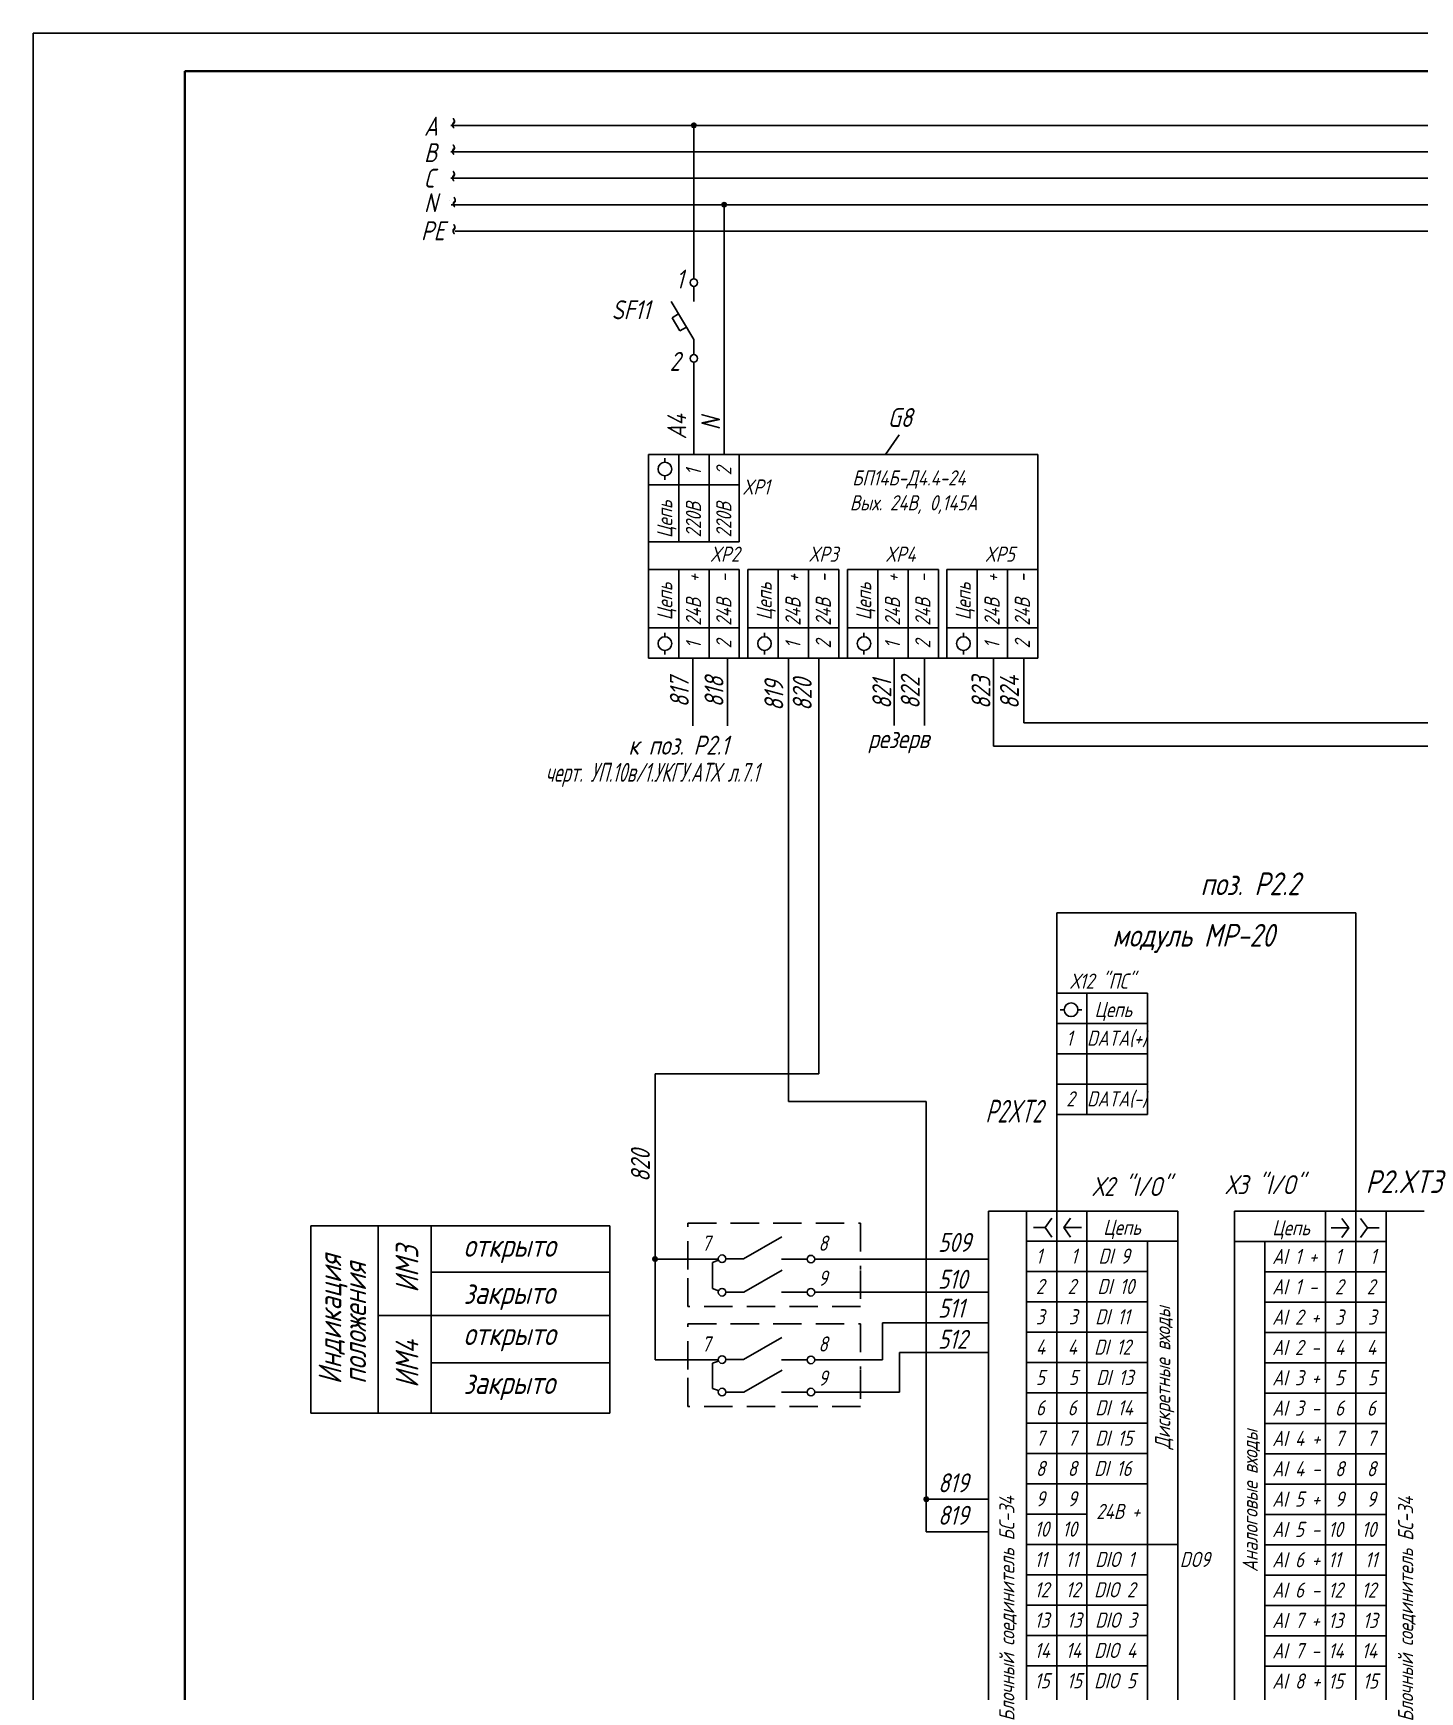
# Model space of a CAD drawing. Header units: millimetres. Extents: x 1215 to 4541, y 849 to 1549.
# Drawn here: x 3910.7 to 4093.6, y 1050.4 to 1269.1 of the extents above; entities that cross this region are included whole.
import ezdxf

# ---------------------------------------------------------------- set-up
doc = ezdxf.new("R2010")
doc.units = ezdxf.units.MM
doc.linetypes.add('HIDDEN', pattern=[0.375, 0.25, -0.125])
doc.layers.add('MAIN', color=7, linetype='Continuous', lineweight=50)
doc.layers.add('АСУТП', color=7, linetype='Continuous')
doc.styles.add('GOST тип А', font='GOST_A.TTF', dxfattribs={"oblique": 15})
doc.styles.add('ROMANC', font='GOST_A.TTF', dxfattribs={"oblique": 15, "height": 3})
doc.styles.get("Standard").update_dxf_attribs({"font": 'txt.shx'})
doc.styles.add('АСУТП', font='GOST_A.TTF', dxfattribs={"oblique": 15})

msp = doc.modelspace()

# ---------------------------------------------------------------- linework, layer by layer
at = {"linetype": 'Continuous'}
for p, q in [((3997.81, 1236.73), (3997.81, 1256.96)), ((4001.81, 1246.49), (4001.81, 1213.55)), ((3997.81, 1213.55), (3997.81, 1225.73))]:
    msp.add_line(p, q, dxfattribs=at)
at = {"lineweight": 30}
for p, q in [((3965.82, 1246.49), (3978.87, 1246.49)), ((3997.81, 1228.73), (3994.81, 1233.73)), ((3997.81, 1233.73), (3997.81, 1235.73)), ((3995.8, 1232.09), (3994.94, 1231.57)), ((3994.94, 1231.57), (3995.97, 1229.86)), ((3995.97, 1229.86), (3996.83, 1230.37)), ((3997.81, 1226.73), (3997.81, 1228.73)), ((3994, 1213.07), (3994, 1212.54)), ((3994, 1210.74), (3994, 1210.22)), ((3994, 1189.52), (3994, 1190.04)), ((4007.13, 1189.52), (4007.13, 1190.04)), ((4020.25, 1189.52), (4020.25, 1190.04)), ((4033.37, 1189.52), (4033.37, 1190.04)), ((3994, 1187.19), (3994, 1187.72)), ((4007.13, 1187.19), (4007.13, 1187.72)), ((4020.25, 1187.19), (4020.25, 1187.72)), ((4033.37, 1187.19), (4033.37, 1187.72))]:
    msp.add_line(p, q, dxfattribs=at)
at = {"linetype": 'Continuous', "lineweight": 30}
for p, q in [((3991.81, 1213.55), (3991.81, 1186.71)), ((4043.18, 1213.55), (3991.81, 1213.55)), ((4043.18, 1186.71), (4043.18, 1213.55)), ((3991.81, 1186.71), (4043.18, 1186.71))]:
    msp.add_line(p, q, dxfattribs=at)
at = {"lineweight": 30, "ltscale": 0.5}
for p, q in [((3991.81, 1213.55), (3991.81, 1202.05)), ((3995.81, 1213.55), (3995.81, 1202.05)), ((4003.81, 1213.55), (4003.81, 1202.05)), ((3991.81, 1209.55), (4003.81, 1209.55)), ((3991.81, 1202.05), (4003.81, 1202.05)), ((3991.81, 1186.71), (3991.81, 1198.38)), ((3991.81, 1198.38), (4003.81, 1198.38)), ((3995.81, 1186.71), (3995.81, 1198.38)), ((4003.81, 1186.71), (4003.81, 1198.38)), ((4004.93, 1186.71), (4004.93, 1198.38)), ((4004.93, 1198.38), (4016.93, 1198.38)), ((4008.93, 1186.71), (4008.93, 1198.38)), ((4016.93, 1186.71), (4016.93, 1198.38)), ((4018.06, 1186.71), (4018.06, 1198.38)), ((4018.06, 1198.38), (4030.06, 1198.38)), ((4022.06, 1186.71), (4022.06, 1198.38)), ((4030.06, 1186.71), (4030.06, 1198.38)), ((4031.18, 1186.71), (4031.18, 1198.38)), ((4031.18, 1198.38), (4043.18, 1198.38)), ((4035.18, 1186.71), (4035.18, 1198.38)), ((4043.18, 1186.71), (4043.18, 1198.38)), ((3991.81, 1190.71), (4003.81, 1190.71)), ((4004.93, 1190.71), (4016.93, 1190.71)), ((4018.06, 1190.71), (4030.06, 1190.71)), ((4031.18, 1190.71), (4043.18, 1190.71))]:
    msp.add_line(p, q, dxfattribs=at)
at = {"ltscale": 0.5}
for p, q in [((3999.81, 1213.55), (3999.81, 1202.05)), ((3999.81, 1186.71), (3999.81, 1198.38)), ((4012.93, 1186.71), (4012.93, 1198.38)), ((4026.06, 1186.71), (4026.06, 1198.38)), ((4039.18, 1186.71), (4039.18, 1198.38)), ((3997.69, 1186.71), (3997.69, 1177.76)), ((4002.24, 1186.71), (4002.24, 1177.76)), ((4010.28, 1186.71), (4010.28, 1180.93)), ((4014.28, 1186.71), (4014.28, 1183.16)), ((4024.25, 1186.71), (4024.25, 1177.81)), ((4028.25, 1186.71), (4028.25, 1177.8)), ((4037.33, 1186.71), (4037.33, 1178.19)), ((4041.33, 1186.71), (4041.33, 1178.33))]:
    msp.add_line(p, q, dxfattribs=at)
for p, q in [((3992.7, 1131.9), (3992.7, 1094.17)), ((3947.3, 1111.83), (3947.3, 1087.12)), ((3956.19, 1087.12), (3956.19, 1111.83)), ((3963.15, 1093.86), (3963.15, 1111.83)), ((3963.15, 1111.83), (3963.15, 1087.12)), ((3986.72, 1111.83), (3986.72, 1087.12)), ((4004.38, 1107.49), (4009.43, 1110.39)), ((4001.04, 1107.45), (3992.7, 1107.45)), ((4000.25, 1107), (4001.08, 1107.29)), ((4000.25, 1107), (4000.25, 1103.56)), ((4004.38, 1107.49), (4002.03, 1107.49)), ((4012.75, 1107.44), (4009.38, 1107.44)), ((4036.66, 1107.44), (4013.75, 1107.44)), ((4004.39, 1103.08), (4009.44, 1105.99)), ((4000.26, 1103.56), (4001.08, 1103.28)), ((4004.39, 1103.08), (4002.04, 1103.08)), ((4012.75, 1103.08), (4009.38, 1103.08)), ((4036.66, 1103.08), (4013.75, 1103.08)), ((4004.38, 1094.2), (4009.43, 1097.1)), ((4001.04, 1094.17), (3992.7, 1094.17)), ((4000.25, 1093.72), (4001.08, 1094)), ((4000.25, 1093.72), (4000.25, 1090.38)), ((4004.38, 1094.2), (4002.03, 1094.2)), ((4012.75, 1094.15), (4009.38, 1094.15)), ((4004.39, 1089.91), (4009.44, 1092.81)), ((4000.26, 1090.38), (4001.08, 1090.11)), ((4004.39, 1089.91), (4002.04, 1089.91)), ((4012.75, 1089.91), (4009.38, 1089.91))]:
    msp.add_line(p, q)
at = {"color": 7}
for p, q in [((3947.3, 1111.83), (3986.72, 1111.83)), ((3963.15, 1105.71), (3986.72, 1105.71)), ((3956.19, 1100), (3986.72, 1100)), ((3963.15, 1093.77), (3986.72, 1093.77)), ((3947.3, 1087.12), (3986.72, 1087.12))]:
    msp.add_line(p, q, dxfattribs=at)
at = {"linetype": 'HIDDEN', "ltscale": 15}
for p, q in [((3997.03, 1106.07), (3997.03, 1112.2)), ((3997.03, 1112.2), (4019.79, 1112.2)), ((4019.79, 1112.2), (4019.79, 1106.07)), ((3997.03, 1101.2), (3997.03, 1105.96)), ((4019.79, 1105.96), (4019.79, 1101.2)), ((4019.79, 1101.2), (3997.03, 1101.2)), ((3997.03, 1092.89), (3997.03, 1098.91)), ((3997.03, 1098.91), (4019.79, 1098.91)), ((4019.79, 1098.91), (4019.79, 1092.89)), ((3997.03, 1088.02), (3997.03, 1092.79)), ((4019.79, 1092.79), (4019.79, 1088.02)), ((4019.79, 1088.02), (3997.03, 1088.02))]:
    msp.add_line(p, q, dxfattribs=at)
for centre in [(3997.81, 1236.23), (3997.81, 1226.23), (4001.53, 1107.49), (4013.25, 1107.44), (4001.54, 1103.08), (4013.25, 1103.08), (4001.53, 1094.2), (4013.25, 1094.15), (4001.54, 1089.91), (4013.25, 1089.91)]:
    msp.add_circle(centre, 0.5)
at = {"linetype": 'Continuous', "lineweight": 30}
for centre in [(3994, 1211.64), (3994, 1188.62), (4007.13, 1188.62), (4020.25, 1188.62), (4033.37, 1188.62)]:
    msp.add_circle(centre, 0.9, dxfattribs=at)
at = {"lineweight": 50, "ltscale": 0.5}
for centre in [(3992.7, 1107.45), (4028.46, 1075.78)]:
    msp.add_circle(centre, 0.208, dxfattribs=at)
at = {"layer": 'MAIN', "color": 7, "linetype": 'Continuous', "lineweight": 30}
for p, q in [((3965.78, 1256.96), (4209.46, 1256.96)), ((3965.78, 1253.47), (4209.28, 1253.47)), ((3965.78, 1249.98), (4209.46, 1249.98)), ((3966.33, 1246.49), (4209.53, 1246.49)), ((3966.29, 1243), (4209.32, 1243))]:
    msp.add_line(p, q, dxfattribs=at)
at = {"layer": 'MAIN', "color": 7, "linetype": 'Continuous', "lineweight": -3}
for p, q in [((3965.78, 1256.96), (3965.78, 1256.96)), ((3965.78, 1253.47), (3965.78, 1253.47)), ((3965.97, 1253.89), (3965.97, 1253.89)), ((3965.78, 1249.98), (3965.78, 1249.98)), ((3965.97, 1250.41), (3965.97, 1250.41)), ((3965.63, 1247.03), (3965.63, 1247.03)), ((4024.87, 1216.15), (4023.08, 1213.54)), ((4014.28, 1183.16), (4014.28, 1153.51)), ((4010.28, 1180.93), (4010.28, 1153.51)), ((4041.33, 1179.39), (4041.33, 1179.39)), ((4041.33, 1178.33), (4041.33, 1178.19))]:
    msp.add_line(p, q, dxfattribs=at)
at = {"layer": 'АСУТП', "linetype": 'Continuous'}
for p, q in [((3910.68, 1269.12), (4540.68, 1269.12)), ((3910.68, 848.93), (3910.68, 1145.93))]:
    msp.add_line(p, q, dxfattribs=at)
at = {"layer": 'АСУТП', "color": 7, "lineweight": -3}
for p, q in [((3910.68, 1269.12), (4473.85, 1269.12)), ((3910.68, 1145.93), (3910.68, 1269.12)), ((3910.68, 1269.12), (4473.85, 1269.12)), ((4037.33, 1178.19), (4037.33, 1175.11)), ((4041.33, 1178.19), (4106.44, 1178.19)), ((4037.33, 1175.11), (4102, 1175.11)), ((4010.28, 1153.51), (4010.28, 1128.23)), ((4014.28, 1153.51), (4014.28, 1131.9)), ((4014.28, 1131.9), (3992.7, 1131.9)), ((4010.28, 1128.23), (4028.46, 1128.23)), ((4028.46, 1128.23), (4028.46, 1071.5)), ((4022.69, 1094.15), (4022.69, 1099.03)), ((4022.69, 1099.03), (4036.66, 1099.03)), ((4013.75, 1094.15), (4022.69, 1094.15)), ((4024.95, 1089.91), (4024.95, 1095.11)), ((4024.95, 1095.11), (4036.66, 1095.11)), ((4013.75, 1089.91), (4024.95, 1089.91)), ((4028.46, 1075.78), (4036.66, 1075.78)), ((4028.46, 1071.5), (4036.66, 1071.5))]:
    msp.add_line(p, q, dxfattribs=at)
at = {"layer": 'АСУТП', "linetype": 'Continuous', "lineweight": 40}
for p, q in [((3930.68, 853.93), (3930.68, 1264.12)), ((3930.68, 1264.12), (4535.68, 1264.12))]:
    msp.add_line(p, q, dxfattribs=at)
at = {"layer": 'АСУТП', "lineweight": 30}
for p, q in [((4085.11, 1153.12), (4045.66, 1153.12)), ((4045.66, 1153.12), (4045.66, 967.97)), ((4085.11, 967.97), (4085.11, 1153.12)), ((4046.14, 1140.33), (4046.67, 1140.33)), ((4048.47, 1140.33), (4048.99, 1140.33)), ((4042.6, 1111.6), (4044.13, 1111.6)), ((4046.59, 1111.6), (4048.92, 1111.6)), ((4084.18, 1111.55), (4081.85, 1111.55)), ((4088.17, 1111.55), (4086.64, 1111.55))]:
    msp.add_line(p, q, dxfattribs=at)
at = {"layer": 'АСУТП', "lineweight": 30, "ltscale": 0.5}
for p, q in [((4045.66, 1142.53), (4057.66, 1142.53)), ((4049.66, 1142.53), (4049.66, 1126.53)), ((4057.66, 1142.53), (4057.66, 1126.53)), ((4045.66, 1138.53), (4057.66, 1138.53)), ((4057.66, 1126.53), (4045.66, 1126.53)), ((4045.66, 1113.79), (4036.66, 1113.79)), ((4036.66, 1113.79), (4036.66, 973.79)), ((4041.66, 1113.79), (4041.66, 973.79)), ((4045.66, 1113.79), (4061.66, 1113.79)), ((4049.66, 1113.79), (4049.66, 973.79)), ((4061.66, 1113.79), (4061.66, 973.79)), ((4085.11, 1113.75), (4069.11, 1113.75)), ((4069.11, 1113.75), (4069.11, 973.75)), ((4081.11, 1113.75), (4081.11, 973.75)), ((4085.11, 1113.75), (4094.11, 1113.75)), ((4089.11, 1113.75), (4089.11, 973.75)), ((4045.03, 1112.84), (4044.13, 1111.6)), ((4045.03, 1110.36), (4044.13, 1111.6)), ((4047.49, 1112.84), (4046.59, 1111.6)), ((4047.49, 1110.36), (4046.59, 1111.6)), ((4083.28, 1112.79), (4084.18, 1111.55)), ((4083.28, 1110.31), (4084.18, 1111.55)), ((4085.74, 1112.79), (4086.64, 1111.55)), ((4085.74, 1110.31), (4086.64, 1111.55)), ((4045.66, 1109.79), (4041.66, 1109.79)), ((4045.66, 1109.79), (4061.66, 1109.79)), ((4057.66, 1109.79), (4057.66, 973.79)), ((4085.11, 1109.75), (4069.11, 1109.75)), ((4073.11, 1109.75), (4073.11, 973.75)), ((4085.11, 1109.75), (4089.11, 1109.75)), ((4041.66, 1069.79), (4061.66, 1069.79))]:
    msp.add_line(p, q, dxfattribs=at)
at = {"layer": 'АСУТП', "ltscale": 0.5}
for p, q in [((4045.66, 1134.53), (4057.66, 1134.53)), ((4045.66, 1130.53), (4057.66, 1130.53)), ((4045.66, 1105.79), (4041.66, 1105.79)), ((4045.66, 1105.79), (4057.66, 1105.79)), ((4085.11, 1105.75), (4073.11, 1105.75)), ((4085.11, 1105.75), (4089.11, 1105.75)), ((4045.66, 1101.79), (4041.66, 1101.79)), ((4045.66, 1101.79), (4057.66, 1101.79)), ((4085.11, 1101.75), (4073.11, 1101.75)), ((4085.11, 1101.75), (4089.11, 1101.75)), ((4045.66, 1097.79), (4041.66, 1097.79)), ((4045.66, 1097.79), (4057.66, 1097.79)), ((4085.11, 1097.75), (4073.11, 1097.75)), ((4085.11, 1097.75), (4089.11, 1097.75)), ((4045.66, 1093.79), (4041.66, 1093.79)), ((4045.66, 1093.79), (4057.66, 1093.79)), ((4085.11, 1093.75), (4073.11, 1093.75)), ((4085.11, 1093.75), (4089.11, 1093.75)), ((4045.66, 1089.79), (4041.66, 1089.79)), ((4045.66, 1089.79), (4057.66, 1089.79)), ((4085.11, 1089.75), (4073.11, 1089.75)), ((4085.11, 1089.75), (4089.11, 1089.75)), ((4045.66, 1085.79), (4041.66, 1085.79)), ((4045.66, 1085.79), (4057.66, 1085.79)), ((4085.11, 1085.75), (4073.11, 1085.75)), ((4085.11, 1085.75), (4089.11, 1085.75)), ((4045.66, 1081.79), (4041.66, 1081.79)), ((4045.66, 1081.79), (4057.66, 1081.79)), ((4085.11, 1081.75), (4073.11, 1081.75)), ((4085.11, 1081.75), (4089.11, 1081.75)), ((4041.66, 1077.79), (4045.66, 1077.79)), ((4057.66, 1077.79), (4045.66, 1077.79)), ((4073.11, 1077.75), (4085.11, 1077.75)), ((4089.11, 1077.75), (4085.11, 1077.75)), ((4045.66, 1073.79), (4041.66, 1073.79)), ((4045.66, 1073.79), (4049.66, 1073.79)), ((4085.11, 1073.75), (4073.11, 1073.75)), ((4085.11, 1073.75), (4089.11, 1073.75)), ((4045.66, 1069.79), (4041.66, 1069.79)), ((4045.66, 1069.79), (4057.66, 1069.79)), ((4085.11, 1069.75), (4073.11, 1069.75)), ((4085.11, 1069.75), (4089.11, 1069.75)), ((4045.66, 1065.79), (4041.66, 1065.79)), ((4045.66, 1065.79), (4057.66, 1065.79)), ((4085.11, 1065.75), (4073.11, 1065.75)), ((4085.11, 1065.75), (4089.11, 1065.75)), ((4045.66, 1061.79), (4041.66, 1061.79)), ((4045.66, 1061.79), (4057.66, 1061.79)), ((4085.11, 1061.75), (4073.11, 1061.75)), ((4085.11, 1061.75), (4089.11, 1061.75)), ((4045.66, 1057.79), (4041.66, 1057.79)), ((4045.66, 1057.79), (4057.66, 1057.79)), ((4085.11, 1057.75), (4073.11, 1057.75)), ((4085.11, 1057.75), (4089.11, 1057.75)), ((4045.66, 1053.79), (4041.66, 1053.79)), ((4045.66, 1053.79), (4057.66, 1053.79)), ((4085.11, 1053.75), (4073.11, 1053.75)), ((4085.11, 1053.75), (4089.11, 1053.75))]:
    msp.add_line(p, q, dxfattribs=at)
at = {"layer": 'АСУТП', "lineweight": 50, "ltscale": 0.5}
for centre in [(3997.81, 1256.96), (4001.81, 1246.49)]:
    msp.add_circle(centre, 0.208, dxfattribs=at)
at = {"layer": 'АСУТП', "linetype": 'Continuous', "lineweight": 30}
msp.add_circle((4047.57, 1140.33), 0.9, dxfattribs=at)

# ---------------------------------------------------------------- texts
at = {"linetype": 'Continuous', "oblique": 15}
for s, height, style, p in [('А', 2.5, 'ROMANC', (3962.23, 1255.6)), ('В', 2.5, 'ROMANC', (3962.23, 1252.11)), ('С', 2.5, 'ROMANC', (3962.23, 1248.75)), ('N', 2.5, 'ROMANC', (3962.23, 1245.51)), ('РЕ', 2.5, 'ROMANC', (3961.82, 1241.81)), ('резерв', 2.5, 'GOST тип А', (4020.79, 1174.83)), ('к поз. Р2.1', 2.5, 'GOST тип А', (3989.18, 1173.97)), ('открыто', 3, 'ROMANC', (3967.44, 1107.74)), ('7', 2, 'GOST тип А', (3998.85, 1108.54)), ('8', 2, 'GOST тип А', (4014.24, 1108.54)), ('9', 2, 'GOST тип А', (4014.24, 1103.94)), ('закрыто', 3, 'ROMANC', (3967.44, 1101.53)), ('открыто', 3, 'ROMANC', (3967.44, 1096.1)), ('7', 2, 'GOST тип А', (3998.85, 1095.25)), ('8', 2, 'GOST тип А', (4014.24, 1095.25)), ('закрыто', 3, 'ROMANC', (3967.44, 1089.65)), ('9', 2, 'GOST тип А', (4014.24, 1090.76))]:
    msp.add_text(s, height=height, dxfattribs=dict(at, style=style)).set_placement(p)
at = {"color": 7, "linetype": 'Continuous', "style": 'GOST тип А', "oblique": 15}
for s, p in [('A4', (3996.81, 1215.54)), ('N', (4001.29, 1216.74))]:
    msp.add_text(s, height=2.5, rotation=90, dxfattribs=at).set_placement(p)
at = {"linetype": 'Continuous', "oblique": 15}
for s, height, style, p in [('1', 2, 'GOST тип А', (3998.76, 1210.81)), ('2', 2, 'GOST тип А', (4002.76, 1210.81)), ('Цепь', 2, 'GOST тип А', (3994.97, 1202.54)), ('220В', 2, 'GOST тип А', (3998.76, 1202.61)), ('220В', 2, 'GOST тип А', (4002.76, 1202.61)), ('Цепь', 2, 'GOST тип А', (3994.97, 1191.71)), ('24В  +', 2, 'GOST тип А', (3998.76, 1190.96)), ('24В  -', 2, 'GOST тип А', (4002.76, 1190.96)), ('Цепь', 2, 'GOST тип А', (4008.09, 1191.71)), ('24В  +', 2, 'GOST тип А', (4011.88, 1190.96)), ('24В  -', 2, 'GOST тип А', (4015.88, 1190.96)), ('Цепь', 2, 'GOST тип А', (4021.21, 1191.71)), ('24В  +', 2, 'GOST тип А', (4025.01, 1190.96)), ('24В  -', 2, 'GOST тип А', (4029.01, 1190.96)), ('Цепь', 2, 'GOST тип А', (4034.34, 1191.71)), ('24В  +', 2, 'GOST тип А', (4038.13, 1190.96)), ('24В  -', 2, 'GOST тип А', (4042.13, 1190.96)), ('1', 2, 'GOST тип А', (3998.76, 1187.98)), ('2', 2, 'GOST тип А', (4002.76, 1187.98)), ('1', 2, 'GOST тип А', (4011.88, 1187.98)), ('2', 2, 'GOST тип А', (4015.88, 1187.98)), ('1', 2, 'GOST тип А', (4025.01, 1187.98)), ('2', 2, 'GOST тип А', (4029.01, 1187.98)), ('1', 2, 'GOST тип А', (4038.13, 1187.98)), ('2', 2, 'GOST тип А', (4042.13, 1187.98)), ('ИМ3', 3, 'ROMANC', (3961.48, 1103.01)), ('Индикация ', 3, 'GOST тип А', (3951.32, 1090.93)), (' положения', 3, 'GOST тип А', (3954.59, 1089.45)), ('ИМ4', 3, 'ROMANC', (3961.48, 1090.46))]:
    msp.add_text(s, height=height, rotation=90, dxfattribs=dict(at, style=style)).set_placement(p)
at = {"color": 7, "linetype": 'Continuous', "style": 'GOST тип А', "oblique": 15}
for s, height, p in [('XP1', 2, (4004.21, 1208.27)), ('БП14Б-Д4.4-24', 2, (4018.7, 1209.47)), ('XP2', 2, (3999.94, 1199.41)), ('XP3', 2, (4012.92, 1199.41)), ('XP4', 2, (4023.05, 1199.41)), ('XP5', 2, (4036.18, 1199.41)), ('509', 2.5, (4030.01, 1108.4)), ('510', 2.5, (4030.01, 1103.54)), ('511', 2.5, (4030.01, 1099.72)), ('512', 2.5, (4030.01, 1095.62)), ('819', 2.5, (4030.01, 1076.69)), ('819', 2.5, (4030.01, 1072.41))]:
    msp.add_text(s, height=height, dxfattribs=at).set_placement(p)
at = {"linetype": 'Continuous', "style": 'GOST тип А', "oblique": 15, "width": 0.8}
msp.add_text(' черт. УП.10в/1.УКГУ.АТХ л.7.1', height=2.5, dxfattribs=at).set_placement((3977.23, 1170.39))
at = {"layer": 'MAIN', "color": 7, "linetype": 'Continuous', "lineweight": -3, "oblique": 15}
for p in [(3967.43, 1256.01), (3967.43, 1252.52), (3967.43, 1249.03), (3967.54, 1245.6), (3967.5, 1242.03)]:
    msp.add_text('~', height=2.5, rotation=90, dxfattribs=at).set_placement(p)
at = {"layer": 'MAIN', "color": 7, "linetype": 'Continuous', "lineweight": -3, "style": 'GOST тип А', "oblique": 15}
for s, height, p in [('1', 2.5, (3995.44, 1235.44)), ('SF11', 2.5, (3986.97, 1231.39)), ('2', 2.5, (3994.62, 1224.59)), ('G8', 2.5, (4023.38, 1217.18)), ('Вых. 24В, 0,145А', 2, (4018.39, 1206.19))]:
    msp.add_text(s, height=height, dxfattribs=at).set_placement(p)
for s, p in [('817', (3997.15, 1180.21)), ('818', (4001.72, 1180.21)), ('819', (4009.61, 1179.74)), ('820', (4013.36, 1179.74)), ('821', (4023.85, 1179.98)), ('822', (4027.6, 1179.98)), ('823', (4036.93, 1179.97)), ('824', (4040.68, 1179.97)), ('820', (3992.01, 1117.61))]:
    msp.add_text(s, height=2.5, rotation=90, dxfattribs=at).set_placement(p)
at = {"layer": 'АСУТП', "linetype": 'Continuous', "style": 'АСУТП', "oblique": 15}
for s, height, p in [(' поз. Р2.2', 3, (4063.08, 1155.44)), ('модуль МР-20', 3, (4053, 1148.65)), ('Х12 "ПС"', 2, (4047.43, 1143.11)), ('Цепь', 2, (4050.66, 1139.37)), ('1', 2, (4046.92, 1135.58)), ('DATA(+)', 2, (4049.66, 1135.58)), ('2', 2, (4046.92, 1127.58)), ('DATA(-)', 2, (4049.66, 1127.58)), ('Х2 "I/O"', 2.5, (4050.35, 1115.77)), ('Х3 "I/O"', 2.5, (4067.9, 1116.01)), ('Цепь', 2, (4051.81, 1110.64)), ('Цепь', 2, (4074.1, 1110.59)), ('1', 2, (4042.92, 1106.84)), ('1', 2, (4047.54, 1106.84)), ('DI 9', 2, (4051.17, 1106.84)), ('AI 1 +', 2, (4074.09, 1106.8)), ('1', 2, (4082.37, 1106.8)), ('1', 2, (4086.99, 1106.8)), ('2', 2, (4042.92, 1102.84)), ('2', 2, (4047.1, 1102.84)), ('DI 10', 2, (4051.03, 1102.84)), ('AI 1 -', 2, (4074.09, 1102.8)), ('2', 2, (4082.37, 1102.8)), ('2', 2, (4086.55, 1102.8)), ('3', 2, (4042.92, 1098.84)), ('3', 2, (4047.26, 1098.84)), ('DI 11', 2, (4050.74, 1098.84)), ('AI 2 +', 2, (4074.09, 1098.8)), ('3', 2, (4082.37, 1098.8)), ('3', 2, (4086.7, 1098.8)), ('4', 2, (4042.92, 1094.84)), ('4', 2, (4047.11, 1094.84)), ('DI 12', 2, (4050.6, 1094.84)), ('AI 2 -', 2, (4074.09, 1094.8)), ('4', 2, (4082.37, 1094.8)), ('4', 2, (4086.56, 1094.8)), ('5', 2, (4042.92, 1090.84)), ('5', 2, (4047.26, 1090.84)), ('DI 13', 2, (4050.88, 1090.84)), ('AI 3 +', 2, (4074.09, 1090.8)), ('5', 2, (4082.37, 1090.8)), ('5', 2, (4086.7, 1090.8)), ('6', 2, (4042.92, 1086.84)), ('6', 2, (4047.11, 1086.84)), ('DI 14', 2, (4050.75, 1086.84)), ('AI 3 -', 2, (4074.09, 1086.8)), ('6', 2, (4082.37, 1086.8)), ('6', 2, (4086.56, 1086.8)), ('7', 2, (4042.92, 1082.84)), ('7', 2, (4047.11, 1082.84)), ('DI 15', 2, (4050.74, 1082.84)), ('AI 4 +', 2, (4074.09, 1082.8)), ('7', 2, (4082.37, 1082.8)), ('7', 2, (4086.56, 1082.8)), ('8', 2, (4042.92, 1078.84)), ('8', 2, (4047.11, 1078.84)), ('DI 16', 2, (4050.6, 1078.84)), ('AI 4 -', 2, (4074.09, 1078.8)), ('8', 2, (4082.37, 1078.8)), ('8', 2, (4086.56, 1078.8)), ('9', 2, (4042.92, 1074.84)), ('9', 2, (4047.11, 1074.84)), ('AI 5 +', 2, (4074.09, 1074.8)), ('9', 2, (4082.37, 1074.8)), ('9', 2, (4086.56, 1074.8)), ('24В +', 2, (4050.88, 1073.17)), ('10', 2, (4042.74, 1070.84)), ('10', 2, (4046.41, 1070.84)), ('AI 5 -', 2, (4074.09, 1070.8)), ('10', 2, (4081.48, 1070.8)), ('10', 2, (4085.88, 1070.8)), ('11', 2, (4042.74, 1066.84)), ('11', 2, (4046.84, 1066.84)), ('DIO 1', 2, (4050.74, 1066.84)), ('DO9', 2, (4061.9, 1066.84)), ('AI 6 +', 2, (4074.09, 1066.8)), ('11', 2, (4081.48, 1066.8)), ('11', 2, (4086.31, 1066.8)), ('12', 2, (4042.74, 1062.84)), ('12', 2, (4046.85, 1062.84)), ('DIO 2', 2, (4050.6, 1062.84)), ('AI 6 -', 2, (4074.09, 1062.8)), ('12', 2, (4081.48, 1062.8)), ('12', 2, (4085.87, 1062.8)), ('13', 2, (4042.74, 1058.84)), ('13', 2, (4047.01, 1058.84)), ('DIO 3', 2, (4050.74, 1058.84)), ('AI 7 +', 2, (4074.09, 1058.8)), ('13', 2, (4081.48, 1058.8)), ('13', 2, (4086.03, 1058.8)), ('14', 2, (4042.74, 1054.84)), ('14', 2, (4046.86, 1054.84)), ('DIO 4', 2, (4050.6, 1054.84)), ('AI 7 -', 2, (4074.09, 1054.8)), ('14', 2, (4081.48, 1054.8)), ('14', 2, (4085.88, 1054.8)), ('15', 2, (4042.74, 1050.84)), ('15', 2, (4047.01, 1050.84)), ('DIO 5', 2, (4050.6, 1050.84)), ('AI 8 +', 2, (4074.09, 1050.8)), ('15', 2, (4081.48, 1050.8)), ('15', 2, (4086.03, 1050.8))]:
    msp.add_text(s, height=height, dxfattribs=at).set_placement(p)
at = {"layer": 'АСУТП', "linetype": 'Continuous', "style": 'АСУТП', "oblique": 15, "width": 0.8}
msp.add_text('Р2XT2', height=3, dxfattribs=at).set_placement((4036.24, 1125.45))
at = {"layer": 'АСУТП', "color": 7, "linetype": 'Continuous', "style": 'АСУТП', "oblique": 15}
msp.add_text('Р2.XT3', height=3, dxfattribs=at).set_placement((4086.39, 1116.16))
at = {"layer": 'АСУТП', "linetype": 'Continuous', "style": 'АСУТП', "oblique": 15}
for s, p in [('Дискретные входы', (4060.64, 1082.37)), ('Аналоговые входы', (4072.17, 1066.18)), ('Блочный соединитель БС-34', (4040.09, 1046.51)), ('Блочный соединитель БС-34', (4092.68, 1046.46))]:
    msp.add_text(s, height=2, rotation=90, dxfattribs=at).set_placement(p)

doc.saveas('drawing.dxf')
